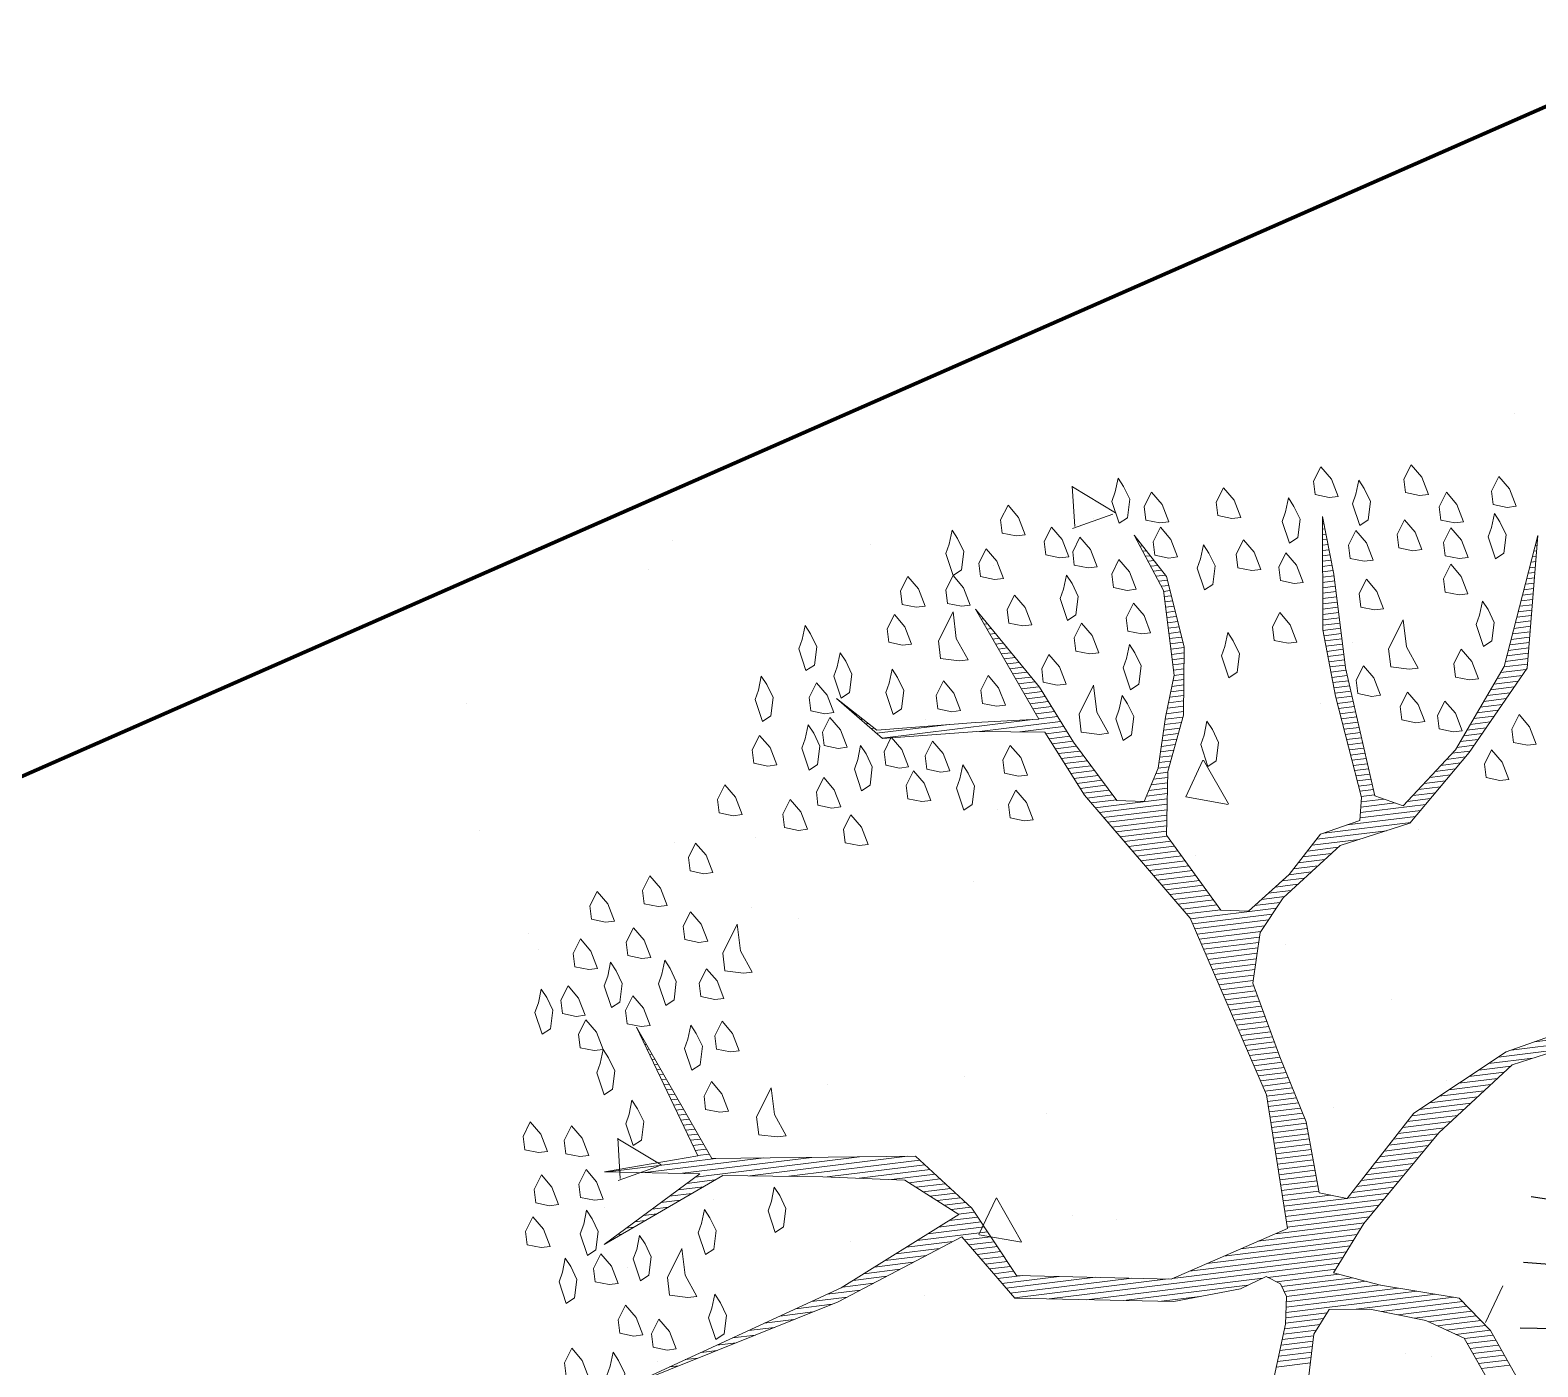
# Model space of a CAD drawing. Header units: millimetres. Extents: x 111 to 1506, y 14 to 566.
# Drawn here: x 300.906 to 302.888, y 77.163 to 78.92 of the extents above; entities that cross this region are included whole.
import ezdxf

# ---------------------------------------------------------------- set-up
doc = ezdxf.new("R2010")
doc.units = ezdxf.units.MM
doc.layers.add('ARBOLES', color=78, linetype='Continuous', lineweight=5)
doc.layers.add('FURN', color=253, linetype='Continuous')

# ---------------------------------------------------------------- blocks, each defined once
blk = doc.blocks.new('yes')
at = {"layer": 'FURN', "color": 62}
for p, q in [((1562.3487, 130.5222), (1562.4695, 129.7234)), ((1562.3869, 130.5153), (1562.5546, 129.739)), ((1562.4264, 130.51), (1562.6386, 129.76))]:
    blk.add_line(p, q, dxfattribs=at)
blk = doc.blocks.new('*X16')
at = {"color": 0}
for p, q in [((17.5775, 17.92), (17.578, 17.92)), ((17.5814, 17.91), (17.584, 17.91)), ((17.5852, 17.9), (17.59, 17.9)), ((17.5891, 17.89), (17.596, 17.89)), ((17.9309, 17.89), (17.9356, 17.89)), ((17.9321, 17.9), (17.9348, 17.9)), ((17.9333, 17.91), (17.9341, 17.91)), ((17.5929, 17.88), (17.602, 17.88)), ((17.5967, 17.87), (17.608, 17.87)), ((17.6006, 17.86), (17.614, 17.86)), ((17.9273, 17.86), (17.9379, 17.86)), ((17.9285, 17.87), (17.9371, 17.87)), ((17.9297, 17.88), (17.9364, 17.88)), ((17.6044, 17.85), (17.62, 17.85)), ((17.6083, 17.84), (17.626, 17.84)), ((17.6121, 17.83), (17.6285, 17.83)), ((17.9237, 17.83), (17.9402, 17.83)), ((17.9249, 17.84), (17.9395, 17.84)), ((17.9261, 17.85), (17.9387, 17.85)), ((17.2621, 17.82), (17.2622, 17.82)), ((17.2663, 17.81), (17.2685, 17.81)), ((17.2706, 17.8), (17.2748, 17.8)), ((17.616, 17.82), (17.6298, 17.82)), ((17.6191, 17.81), (17.631, 17.81)), ((17.6191, 17.8), (17.6323, 17.8)), ((17.9201, 17.8), (17.9423, 17.8)), ((17.9213, 17.81), (17.9418, 17.81)), ((17.9225, 17.82), (17.941, 17.82)), ((18.3221, 17.8), (18.3275, 17.8)), ((18.3261, 17.81), (18.3296, 17.81)), ((18.33, 17.82), (18.3316, 17.82)), ((17.2748, 17.79), (17.2811, 17.79)), ((17.279, 17.78), (17.2874, 17.78)), ((17.2832, 17.77), (17.2937, 17.77)), ((17.6191, 17.79), (17.6335, 17.79)), ((17.6191, 17.78), (17.6348, 17.78)), ((17.6191, 17.77), (17.636, 17.77)), ((17.9165, 17.77), (17.9423, 17.77)), ((17.9177, 17.78), (17.9423, 17.78)), ((17.9189, 17.79), (17.9423, 17.79)), ((18.3104, 17.77), (18.3213, 17.77)), ((18.3143, 17.78), (18.3234, 17.78)), ((18.3182, 17.79), (18.3254, 17.79)), ((17.2875, 17.76), (17.3001, 17.76)), ((17.2917, 17.75), (17.3064, 17.75)), ((17.6191, 17.76), (17.6373, 17.76)), ((17.6191, 17.75), (17.6385, 17.75)), ((17.9141, 17.75), (17.9423, 17.75)), ((17.9153, 17.76), (17.9423, 17.76)), ((18.3025, 17.75), (18.3171, 17.75)), ((18.3064, 17.76), (18.3192, 17.76)), ((17.2959, 17.74), (17.3127, 17.74)), ((17.3002, 17.73), (17.319, 17.73)), ((17.3044, 17.72), (17.3253, 17.72)), ((17.6191, 17.74), (17.6398, 17.74)), ((17.6191, 17.73), (17.641, 17.73)), ((17.6191, 17.72), (17.6423, 17.72)), ((17.9105, 17.72), (17.9423, 17.72)), ((17.9117, 17.73), (17.9423, 17.73)), ((17.9129, 17.74), (17.9423, 17.74)), ((18.2907, 17.72), (18.3109, 17.72)), ((18.2946, 17.73), (18.313, 17.73)), ((18.2986, 17.74), (18.3151, 17.74)), ((17.3086, 17.71), (17.3316, 17.71)), ((17.3129, 17.7), (17.3379, 17.7)), ((17.3171, 17.69), (17.3443, 17.69)), ((17.6191, 17.71), (17.6435, 17.71)), ((17.6191, 17.7), (17.6445, 17.7)), ((17.6191, 17.69), (17.6431, 17.69)), ((17.9083, 17.7), (17.9423, 17.7)), ((17.909, 17.69), (17.9423, 17.69)), ((17.9093, 17.71), (17.9423, 17.71)), ((18.2789, 17.69), (18.3047, 17.69)), ((18.2829, 17.7), (18.3068, 17.7)), ((18.2868, 17.71), (18.3089, 17.71)), ((16.9852, 17.68), (16.9856, 17.68)), ((16.9942, 17.67), (16.9956, 17.67)), ((17.0032, 17.66), (17.0056, 17.66)), ((17.3213, 17.68), (17.3506, 17.68)), ((17.3256, 17.67), (17.3569, 17.67)), ((17.3298, 17.66), (17.3632, 17.66)), ((17.6191, 17.68), (17.6418, 17.68)), ((17.6191, 17.67), (17.6405, 17.67)), ((17.6191, 17.66), (17.6391, 17.66)), ((17.9097, 17.68), (17.9423, 17.68)), ((17.9103, 17.67), (17.9423, 17.67)), ((17.911, 17.66), (17.9423, 17.66)), ((18.2671, 17.66), (18.2985, 17.66)), ((18.2711, 17.67), (18.3006, 17.67)), ((18.275, 17.68), (18.3027, 17.68)), ((17.0122, 17.65), (17.0156, 17.65)), ((17.0212, 17.64), (17.0256, 17.64)), ((17.0302, 17.63), (17.0356, 17.63)), ((17.334, 17.65), (17.368, 17.65)), ((17.3382, 17.64), (17.3727, 17.64)), ((17.3425, 17.63), (17.3773, 17.63)), ((17.6124, 17.63), (17.6351, 17.63)), ((17.6157, 17.64), (17.6365, 17.64)), ((17.619, 17.65), (17.6378, 17.65)), ((17.9117, 17.65), (17.9423, 17.65)), ((17.9123, 17.64), (17.9423, 17.64)), ((17.913, 17.63), (17.9423, 17.63)), ((18.2554, 17.63), (18.2923, 17.63)), ((18.2593, 17.64), (18.2944, 17.64)), ((18.2632, 17.65), (18.2965, 17.65)), ((17.0392, 17.62), (17.0456, 17.62)), ((17.0482, 17.61), (17.1861, 17.61)), ((17.0572, 17.6), (17.3444, 17.6)), ((17.3467, 17.62), (17.3819, 17.62)), ((17.3509, 17.61), (17.3865, 17.61)), ((17.3552, 17.6), (17.3911, 17.6)), ((17.6024, 17.6), (17.6311, 17.6)), ((17.6057, 17.61), (17.6325, 17.61)), ((17.6091, 17.62), (17.6338, 17.62)), ((17.9137, 17.62), (17.9428, 17.62)), ((17.9143, 17.61), (17.9438, 17.61)), ((17.915, 17.6), (17.9448, 17.6)), ((18.2436, 17.6), (18.2861, 17.6)), ((18.2475, 17.61), (18.2882, 17.61)), ((18.2514, 17.62), (18.2903, 17.62)), ((17.2417, 17.59), (17.3957, 17.59)), ((17.3167, 17.58), (17.4003, 17.58)), ((17.3657, 17.57), (17.405, 17.57)), ((17.5926, 17.57), (17.6261, 17.57)), ((17.5957, 17.58), (17.6285, 17.58)), ((17.5991, 17.59), (17.6298, 17.59)), ((17.9157, 17.59), (17.9459, 17.59)), ((17.9163, 17.58), (17.9469, 17.58)), ((17.9172, 17.57), (17.9479, 17.57)), ((18.2241, 17.57), (18.2717, 17.57)), ((18.2317, 17.58), (18.2805, 17.58)), ((18.2394, 17.59), (18.284, 17.59)), ((17.3704, 17.56), (17.4096, 17.56)), ((17.3751, 17.55), (17.4142, 17.55)), ((17.5872, 17.55), (17.6178, 17.55)), ((17.5899, 17.56), (17.6219, 17.56)), ((17.9186, 17.56), (17.949, 17.56)), ((17.9199, 17.55), (17.95, 17.55)), ((18.2088, 17.55), (18.254, 17.55)), ((18.2164, 17.56), (18.2628, 17.56)), ((17.3797, 17.54), (17.4197, 17.54)), ((17.3844, 17.53), (17.4254, 17.53)), ((17.3891, 17.52), (17.4311, 17.52)), ((17.579, 17.52), (17.6053, 17.52)), ((17.5817, 17.53), (17.6094, 17.53)), ((17.5844, 17.54), (17.6136, 17.54)), ((17.9212, 17.54), (17.951, 17.54)), ((17.9225, 17.53), (17.9521, 17.53)), ((17.9238, 17.52), (17.9531, 17.52)), ((18.1858, 17.52), (18.2276, 17.52)), ((18.1935, 17.53), (18.2364, 17.53)), ((18.2011, 17.54), (18.2452, 17.54)), ((17.3937, 17.51), (17.4369, 17.51)), ((17.3984, 17.5), (17.4426, 17.5)), ((17.4031, 17.49), (17.4483, 17.49)), ((17.5708, 17.49), (17.5928, 17.49)), ((17.5735, 17.5), (17.5969, 17.5)), ((17.5762, 17.51), (17.6011, 17.51)), ((17.9251, 17.51), (17.9541, 17.51)), ((17.9264, 17.5), (17.9552, 17.5)), ((17.9277, 17.49), (17.9562, 17.49)), ((18.1629, 17.49), (18.2011, 17.49)), ((18.1706, 17.5), (18.2099, 17.5)), ((18.1782, 17.51), (18.2187, 17.51)), ((17.4077, 17.48), (17.454, 17.48)), ((17.4124, 17.47), (17.4597, 17.47)), ((17.4171, 17.46), (17.4654, 17.46)), ((17.5566, 17.46), (17.5834, 17.46)), ((17.5623, 17.47), (17.5849, 17.47)), ((17.568, 17.48), (17.5886, 17.48)), ((17.929, 17.48), (17.9572, 17.48)), ((17.9303, 17.47), (17.9583, 17.47)), ((17.9316, 17.46), (17.9593, 17.46)), ((18.14, 17.46), (18.1746, 17.46)), ((18.1476, 17.47), (18.1834, 17.47)), ((18.1553, 17.48), (18.1923, 17.48)), ((17.4217, 17.45), (17.4711, 17.45)), ((17.4276, 17.44), (17.4769, 17.44)), ((17.4343, 17.43), (17.4826, 17.43)), ((17.5394, 17.43), (17.5792, 17.43)), ((17.5452, 17.44), (17.5806, 17.44)), ((17.5509, 17.45), (17.582, 17.45)), ((17.9329, 17.45), (17.9604, 17.45)), ((17.9342, 17.44), (17.9614, 17.44)), ((17.9355, 17.43), (17.9624, 17.43)), ((18.1103, 17.43), (18.1467, 17.43)), ((18.1221, 17.44), (18.157, 17.44)), ((18.1323, 17.45), (18.1658, 17.45)), ((17.441, 17.42), (17.5777, 17.42)), ((17.4476, 17.41), (17.5763, 17.41)), ((17.4543, 17.4), (17.5749, 17.4)), ((17.9368, 17.42), (17.9635, 17.42)), ((17.9381, 17.41), (17.9645, 17.41)), ((17.9394, 17.4), (17.9655, 17.4)), ((18.0748, 17.4), (18.1146, 17.4)), ((18.0867, 17.41), (18.1253, 17.41)), ((18.0985, 17.42), (18.136, 17.42)), ((17.461, 17.39), (17.5734, 17.39)), ((17.4676, 17.38), (17.572, 17.38)), ((17.9407, 17.39), (17.9666, 17.39)), ((17.942, 17.38), (17.9676, 17.38)), ((18.0512, 17.38), (18.0931, 17.38)), ((18.063, 17.39), (18.1038, 17.39)), ((17.4743, 17.37), (17.5706, 17.37)), ((17.481, 17.36), (17.5692, 17.36)), ((17.4876, 17.35), (17.5695, 17.35)), ((17.9367, 17.35), (18.061, 17.35)), ((17.9387, 17.36), (18.004, 17.36)), ((17.9407, 17.37), (17.984, 17.37)), ((18.0276, 17.36), (18.0717, 17.36)), ((18.0394, 17.37), (18.0824, 17.37)), ((17.4943, 17.34), (17.5751, 17.34)), ((17.501, 17.33), (17.5807, 17.33)), ((17.5076, 17.32), (17.5862, 17.32)), ((17.8637, 17.32), (18.0288, 17.32)), ((17.9087, 17.33), (18.0396, 17.33)), ((17.9347, 17.34), (18.0503, 17.34)), ((17.5143, 17.31), (17.5918, 17.31)), ((17.521, 17.3), (17.5973, 17.3)), ((17.5276, 17.29), (17.6029, 17.29)), ((17.8287, 17.29), (17.887, 17.29)), ((17.8387, 17.3), (17.9283, 17.3)), ((17.8487, 17.31), (17.9816, 17.31)), ((17.5343, 17.28), (17.6084, 17.28)), ((17.541, 17.27), (17.614, 17.27)), ((17.5476, 17.26), (17.6195, 17.26)), ((17.7987, 17.26), (17.845, 17.26)), ((17.8087, 17.27), (17.859, 17.27)), ((17.8187, 17.28), (17.873, 17.28)), ((17.5543, 17.25), (17.6251, 17.25)), ((17.561, 17.24), (17.6307, 17.24)), ((17.5676, 17.23), (17.6362, 17.23)), ((17.7599, 17.23), (17.803, 17.23)), ((17.7741, 17.24), (17.817, 17.24)), ((17.7884, 17.25), (17.831, 17.25)), ((17.5743, 17.22), (17.6418, 17.22)), ((17.581, 17.21), (17.6473, 17.21)), ((17.5876, 17.2), (17.6529, 17.2)), ((17.717, 17.2), (17.7653, 17.2)), ((17.7313, 17.21), (17.775, 17.21)), ((17.7456, 17.22), (17.789, 17.22)), ((17.5939, 17.19), (17.7568, 17.19)), ((17.5968, 17.18), (17.7482, 17.18)), ((17.5998, 17.17), (17.7396, 17.17)), ((17.6027, 17.16), (17.731, 17.16)), ((17.6056, 17.15), (17.7225, 17.15)), ((17.6085, 17.14), (17.7189, 17.14)), ((17.6115, 17.13), (17.7161, 17.13)), ((17.6144, 17.12), (17.7134, 17.12)), ((16.5321, 17.11), (16.5325, 17.11)), ((16.5355, 17.1), (16.5367, 17.1)), ((16.5388, 17.09), (16.5409, 17.09)), ((17.6173, 17.11), (17.7107, 17.11)), ((17.6203, 17.1), (17.7079, 17.1)), ((17.6232, 17.09), (17.7052, 17.09)), ((16.5421, 17.08), (16.5451, 17.08)), ((16.5454, 17.07), (16.5493, 17.07)), ((16.5488, 17.06), (16.5535, 17.06)), ((17.6261, 17.08), (17.7025, 17.08)), ((17.629, 17.07), (17.6998, 17.07)), ((17.632, 17.06), (17.697, 17.06)), ((16.5521, 17.05), (16.5577, 17.05)), ((16.5554, 17.04), (16.5619, 17.04)), ((16.5588, 17.03), (16.566, 17.03)), ((17.6349, 17.05), (17.6968, 17.05)), ((17.6378, 17.04), (17.6992, 17.04)), ((17.6407, 17.03), (17.7015, 17.03)), ((16.5621, 17.02), (16.5702, 17.02)), ((16.5654, 17.01), (16.5744, 17.01)), ((16.5688, 17), (16.5786, 17)), ((17.6437, 17.02), (17.7039, 17.02)), ((17.6466, 17.01), (17.7062, 17.01)), ((17.6495, 17), (17.7086, 17)), ((16.5721, 16.99), (16.5828, 16.99)), ((16.5754, 16.98), (16.587, 16.98)), ((17.6524, 16.99), (17.7109, 16.99)), ((17.6554, 16.98), (17.7133, 16.98)), ((16.5788, 16.97), (16.5912, 16.97)), ((16.5821, 16.96), (16.5954, 16.96)), ((16.5854, 16.95), (16.5996, 16.95)), ((17.6583, 16.97), (17.7156, 16.97)), ((17.6612, 16.96), (17.718, 16.96)), ((17.6642, 16.95), (17.7204, 16.95)), ((16.5888, 16.94), (16.6038, 16.94)), ((16.5921, 16.93), (16.608, 16.93)), ((16.5954, 16.92), (16.6122, 16.92)), ((17.6671, 16.94), (17.7227, 16.94)), ((17.67, 16.93), (17.7251, 16.93)), ((17.6729, 16.92), (17.7274, 16.92)), ((16.5988, 16.91), (16.6164, 16.91)), ((16.6021, 16.9), (16.6206, 16.9)), ((16.6054, 16.89), (16.6248, 16.89)), ((17.6759, 16.91), (17.7298, 16.91)), ((17.6788, 16.9), (17.7324, 16.9)), ((17.6817, 16.89), (17.7351, 16.89)), ((16.6088, 16.88), (16.629, 16.88)), ((16.6121, 16.87), (16.6331, 16.87)), ((16.6154, 16.86), (16.6373, 16.86)), ((17.6846, 16.88), (17.7378, 16.88)), ((17.6876, 16.87), (17.7404, 16.87)), ((17.6905, 16.86), (17.7431, 16.86)), ((18.1392, 16.86), (18.2561, 16.86)), ((18.1645, 16.87), (18.3086, 16.87)), ((18.2095, 16.88), (18.3542, 16.88)), ((16.443, 16.85), (16.6488, 16.85)), ((16.513, 16.84), (16.7388, 16.84)), ((16.583, 16.83), (16.8288, 16.83)), ((17.6934, 16.85), (17.7458, 16.85)), ((17.6957, 16.84), (17.7484, 16.84)), ((17.6961, 16.83), (17.7511, 16.83)), ((18.0792, 16.83), (18.1463, 16.83)), ((18.0992, 16.84), (18.1601, 16.84)), ((18.1192, 16.85), (18.2036, 16.85)), ((16.5885, 16.81), (16.6422, 16.81)), ((16.6062, 16.82), (16.9188, 16.82)), ((16.7083, 16.81), (17.0088, 16.81)), ((17.6964, 16.82), (17.7538, 16.82)), ((17.6967, 16.81), (17.7564, 16.81)), ((18.0392, 16.81), (18.1186, 16.81)), ((18.0592, 16.82), (18.1324, 16.82)), ((16.5355, 16.78), (16.5722, 16.78)), ((16.5531, 16.79), (16.5956, 16.79)), ((16.5708, 16.8), (16.6189, 16.8)), ((16.7816, 16.8), (17.0309, 16.8)), ((16.8532, 16.79), (17.0394, 16.79)), ((16.9132, 16.78), (17.0478, 16.78)), ((17.6971, 16.8), (17.7591, 16.8)), ((17.6974, 16.79), (17.7618, 16.79)), ((17.6977, 16.78), (17.7639, 16.78)), ((17.9792, 16.78), (18.0771, 16.78)), ((17.9992, 16.79), (18.0909, 16.79)), ((18.0192, 16.8), (18.1047, 16.8)), ((16.4824, 16.75), (16.5022, 16.75)), ((16.5001, 16.76), (16.5256, 16.76)), ((16.5178, 16.77), (16.5489, 16.77)), ((16.9732, 16.77), (17.0563, 16.77)), ((17.0054, 16.76), (17.0647, 16.76)), ((17.0177, 16.75), (17.0732, 16.75)), ((17.6981, 16.77), (17.7645, 16.77)), ((17.6984, 16.76), (17.7651, 16.76)), ((17.6987, 16.75), (17.7657, 16.75)), ((17.9435, 16.75), (18.0355, 16.75)), ((17.9535, 16.76), (18.0494, 16.76)), ((17.9635, 16.77), (18.0632, 16.77)), ((16.4293, 16.72), (16.4322, 16.72)), ((16.447, 16.73), (16.4556, 16.73)), ((16.4647, 16.74), (16.4789, 16.74)), ((17.0299, 16.74), (17.0817, 16.74)), ((17.0421, 16.73), (17.0901, 16.73)), ((17.0543, 16.72), (17.0986, 16.72)), ((17.6991, 16.74), (17.7664, 16.74)), ((17.6994, 16.73), (17.767, 16.73)), ((17.6997, 16.72), (17.7676, 16.72)), ((17.9135, 16.72), (17.9979, 16.72)), ((17.9235, 16.73), (18.0084, 16.73)), ((17.9335, 16.74), (18.0217, 16.74)), ((17.0665, 16.71), (17.1071, 16.71)), ((17.0788, 16.7), (17.1155, 16.7)), ((17.091, 16.69), (17.1213, 16.69)), ((17.7001, 16.71), (17.7682, 16.71)), ((17.7004, 16.7), (17.7689, 16.7)), ((17.7007, 16.69), (17.7695, 16.69)), ((17.8835, 16.69), (17.9662, 16.69)), ((17.8935, 16.7), (17.9768, 16.7)), ((17.9035, 16.71), (17.9873, 16.71)), ((17.0288, 16.66), (17.1363, 16.66)), ((17.0504, 16.67), (17.1313, 16.67)), ((17.0719, 16.68), (17.1263, 16.68)), ((17.7011, 16.68), (17.7701, 16.68)), ((17.7014, 16.67), (17.7707, 16.67)), ((17.7017, 16.66), (17.7714, 16.66)), ((17.8535, 16.66), (17.9345, 16.66)), ((17.8635, 16.67), (17.9451, 16.67)), ((17.8735, 16.68), (17.9556, 16.68)), ((16.9642, 16.63), (17.0477, 16.63)), ((16.9858, 16.64), (17.0741, 16.64)), ((17.0073, 16.65), (17.1413, 16.65)), ((17.0964, 16.64), (17.1463, 16.64)), ((17.1031, 16.63), (17.1513, 16.63)), ((17.7021, 16.65), (17.772, 16.65)), ((17.7024, 16.64), (17.7924, 16.64)), ((17.7027, 16.63), (17.8224, 16.63)), ((17.8235, 16.63), (17.9029, 16.63)), ((17.8335, 16.64), (17.9134, 16.64)), ((17.8435, 16.65), (17.924, 16.65)), ((16.9211, 16.61), (16.995, 16.61)), ((16.9427, 16.62), (17.0214, 16.62)), ((17.1097, 16.62), (17.1563, 16.62)), ((17.1164, 16.61), (17.1613, 16.61)), ((17.7031, 16.62), (17.8923, 16.62)), ((17.7034, 16.61), (17.8818, 16.61)), ((16.8565, 16.58), (16.9159, 16.58)), ((16.8781, 16.59), (16.9423, 16.59)), ((16.8996, 16.6), (16.9686, 16.6)), ((17.1231, 16.6), (17.1663, 16.6)), ((17.1297, 16.59), (17.1713, 16.59)), ((17.1364, 16.58), (17.1763, 16.58)), ((17.6798, 16.58), (17.8501, 16.58)), ((17.7037, 16.6), (17.8712, 16.6)), ((17.7041, 16.59), (17.8606, 16.59)), ((16.764, 16.55), (16.8332, 16.55)), ((16.7953, 16.56), (16.8632, 16.56)), ((16.8265, 16.57), (16.8895, 16.57)), ((17.1431, 16.57), (17.1813, 16.57)), ((17.1497, 16.56), (17.1971, 16.56)), ((17.1564, 16.55), (17.2651, 16.55)), ((17.5785, 16.55), (17.8258, 16.55)), ((17.6123, 16.56), (17.8338, 16.56)), ((17.646, 16.57), (17.8418, 16.57)), ((16.6703, 16.52), (16.7201, 16.52)), ((16.7015, 16.53), (16.7578, 16.53)), ((16.7328, 16.54), (16.7955, 16.54)), ((17.163, 16.54), (17.3331, 16.54)), ((17.1697, 16.53), (17.401, 16.53)), ((17.1764, 16.52), (17.469, 16.52)), ((17.4773, 16.52), (17.8018, 16.52)), ((17.511, 16.53), (17.8098, 16.53)), ((17.5448, 16.54), (17.8178, 16.54)), ((16.5765, 16.49), (16.607, 16.49)), ((16.6078, 16.5), (16.6447, 16.5)), ((16.639, 16.51), (16.6824, 16.51)), ((17.2412, 16.51), (17.7938, 16.51)), ((17.3112, 16.5), (17.6466, 16.5)), ((17.3812, 16.49), (17.6166, 16.49)), ((17.6564, 16.5), (17.7858, 16.5)), ((17.6714, 16.49), (17.7899, 16.49)), ((16.514, 16.47), (16.5317, 16.47)), ((16.5453, 16.48), (16.5693, 16.48)), ((17.4512, 16.48), (17.5245, 16.48)), ((17.6804, 16.48), (17.8149, 16.48)), ((17.6837, 16.47), (17.8399, 16.47)), ((17.687, 16.46), (17.8649, 16.46)), ((17.6839, 16.44), (17.9326, 16.44)), ((17.6855, 16.45), (17.8986, 16.45)), ((17.6789, 16.41), (17.7512, 16.41)), ((17.6805, 16.42), (17.7592, 16.42)), ((17.6822, 16.43), (17.9666, 16.43)), ((17.8145, 16.42), (18.0006, 16.42)), ((17.8617, 16.41), (18.0157, 16.41)), ((17.6687, 16.38), (17.7289, 16.38)), ((17.6722, 16.39), (17.7352, 16.39)), ((17.6757, 16.4), (17.7432, 16.4)), ((17.8916, 16.4), (18.0232, 16.4)), ((17.9216, 16.39), (18.0307, 16.39)), ((17.9473, 16.38), (18.0382, 16.38)), ((17.6584, 16.35), (17.7214, 16.35)), ((17.6618, 16.36), (17.7239, 16.36)), ((17.6653, 16.37), (17.7264, 16.37)), ((17.9633, 16.37), (18.0457, 16.37)), ((17.9793, 16.36), (18.0532, 16.36)), ((17.9953, 16.35), (18.0607, 16.35)), ((17.6514, 16.33), (17.7164, 16.33)), ((17.6549, 16.34), (17.7189, 16.34)), ((18.0106, 16.34), (18.0651, 16.34)), ((18.0147, 16.33), (18.0692, 16.33)), ((18.0189, 16.32), (18.0733, 16.32)), ((18.0231, 16.31), (18.0774, 16.31)), ((18.0272, 16.3), (18.0816, 16.3)), ((18.0314, 16.29), (18.0857, 16.29)), ((18.0356, 16.28), (18.0898, 16.28))]:
    blk.add_line(p, q, dxfattribs=at)
blk = doc.blocks.new('E1E')
at = {"layer": 'ARBOLES', "ltscale": 0.2}
for p, q in [((96.6386, 58.7496), (96.6386, 58.7496)), ((96.7277, 58.6218), (96.7277, 58.6218)), ((96.7897, 58.5418), (96.7897, 58.5418)), ((96.2657, 58.527), (96.2657, 58.527)), ((96.4032, 58.4799), (96.4032, 58.4799)), ((96.7825, 58.4946), (96.7278, 58.4546)), ((96.8025, 58.431), (96.78, 58.4907)), ((96.6289, 58.4788), (96.6289, 58.4788)), ((96.0502, 58.4349), (96.0502, 58.4349)), ((96.8019, 58.4317), (96.7246, 58.4514)), ((96.2114, 58.4099), (96.1441, 58.4015)), ((96.2025, 58.3466), (96.2117, 58.4097)), ((95.4709, 58.3857), (95.4709, 58.3857)), ((95.5121, 58.3932), (95.5121, 58.3932)), ((96.2019, 58.3461), (96.1439, 58.4008)), ((96.0788, 58.338), (96.0788, 58.338)), ((96.0113, 58.3231), (96.0113, 58.3231)), ((95.3957, 58.2452), (95.4049, 58.3083)), ((96.5104, 58.2531), (96.5104, 58.2531)), ((95.7543, 58.1961), (95.7543, 58.1961)), ((96.1659, 58.1962), (96.1659, 58.1962)), ((96.3063, 58.1771), (96.3063, 58.1771)), ((97.0096, 58.183), (97.0096, 58.183)), ((97.032, 58.1625), (97.032, 58.1625)), ((95.7346, 58.0534), (95.7346, 58.0534)), ((97.1546, 58.0293), (97.1546, 58.0293)), ((96.6306, 58.0145), (96.6306, 58.0145)), ((96.7075, 58.0206), (96.7075, 58.0206)), ((95.5753, 57.9605), (95.5753, 57.9605)), ((96.8535, 57.957), (96.8535, 57.957)), ((96.7329, 57.9133), (96.7329, 57.9133)), ((95.6956, 57.8639), (95.6956, 57.8639)), ((96.3831, 57.8787), (96.3831, 57.8787)), ((97.2321, 57.8433), (97.2321, 57.8433)), ((95.8816, 57.8288), (95.8816, 57.8288)), ((96.3808, 57.7588), (96.3808, 57.7588)), ((96.0586, 57.7367), (96.0586, 57.7367)), ((96.5308, 57.6837), (96.5308, 57.6837)), ((96.1011, 57.6524), (96.0338, 57.644)), ((96.0922, 57.5891), (96.1014, 57.6522)), ((96.5309, 57.6553), (96.5309, 57.6553)), ((96.0916, 57.5886), (96.0336, 57.6433)), ((95.7341, 57.5948), (95.7341, 57.5948)), ((97.0189, 57.5576), (97.0189, 57.5576)), ((96.9955, 57.5021), (96.9955, 57.5021)), ((95.9403, 57.448), (95.9403, 57.448)), ((96.6945, 57.4157), (96.6945, 57.4157)), ((96.4995, 57.3914), (96.4995, 57.3914)), ((95.9202, 57.3422), (95.9202, 57.3422)), ((95.7535, 57.3323), (95.7535, 57.3323)), ((96.3968, 57.2987), (96.3421, 57.2587)), ((96.4168, 57.2351), (96.3942, 57.2948)), ((96.37, 57.2738), (96.37, 57.2738)), ((96.2526, 57.2622), (96.2526, 57.2622)), ((96.4161, 57.2358), (96.3388, 57.2555)), ((96.0455, 57.1319), (96.0455, 57.1319)), ((95.7812, 56.9208), (95.7812, 56.9208))]:
    blk.add_line(p, q, dxfattribs=at)
for points in [[(95.6439, 58.4921), (95.6591, 58.4054), (95.6476, 58.3613), (95.5861, 58.3417), (95.4965, 58.333), (95.43, 58.3423), (95.2954, 58.4695)], [(95.2991, 58.4087), (95.3939, 58.3185), (95.4561, 58.2838), (95.5811, 58.3005), (95.6577, 58.3035), (95.6347, 58.2152), (95.5632, 58.0431), (95.4838, 57.9065), (95.3588, 57.8196)], [(95.3935, 57.8117), (95.499, 57.8898), (95.6102, 58.0251), (95.6715, 58.1849), (95.7164, 58.1893), (95.7692, 58.0881), (95.8387, 58.0021), (95.9139, 57.9032), (95.9263, 57.8229), (95.9075, 57.76), (95.8454, 57.6544), (95.75, 57.5886), (95.693, 57.4541), (95.6447, 57.3001), (95.6897, 57.0941), (95.6801, 57.308), (95.7154, 57.4563), (95.7681, 57.5655), (95.8158, 57.5633), (95.9193, 57.3834), (95.9802, 57.2468), (96.0243, 57.1651), (95.9714, 57.3364), (95.9215, 57.4311), (95.8354, 57.572), (95.8274, 57.6074), (95.8801, 57.6465), (95.909, 57.7217), (95.9538, 57.7962), (95.9957, 57.8071), (96.1128, 57.719), (96.1404, 57.6221), (96.1426, 57.5296), (96.173, 57.4262), (96.2324, 57.3279), (96.3004, 57.2803), (96.2302, 57.3504), (96.1752, 57.4739), (96.1686, 57.5412), (96.1563, 57.6214), (96.162, 57.6785), (96.2039, 57.6894), (96.2965, 57.6215), (96.3732, 57.5543), (96.5063, 57.4655), (96.3594, 57.6027), (96.4534, 57.6368), (96.5994, 57.694), (96.6746, 57.6651), (96.5871, 57.7041), (96.4476, 57.6498), (96.3442, 57.6194), (96.2553, 57.6966), (96.0383, 57.8338), (95.8415, 58.0658), (95.7481, 58.258), (95.9006, 58.3882), (96.1362, 58.4542), (96.2345, 58.3733), (96.3437, 58.3206), (96.6509, 58.4184), (96.8252, 58.2544), (96.6733, 58.4206), (96.807, 58.4879), (96.6617, 58.4466), (96.7737, 58.5977), (96.6263, 58.4386), (96.4745, 58.3944), (96.3488, 58.3618), (96.2512, 58.3884), (96.3956, 58.5541), (96.6745, 58.803), (96.3934, 58.5765), (96.2367, 58.421), (96.1282, 58.4896), (95.8861, 58.4207), (95.7914, 58.3708), (95.7582, 58.3404), (95.7329, 58.3447), (95.7177, 58.3613), (95.7068, 58.4033), (95.69, 58.5984)]]:
    blk.add_lwpolyline(points, dxfattribs=at)
for points in [[(96.7085, 58.7791), (96.7092, 58.795), (96.6882, 58.8247), (96.6781, 58.8124), (96.6832, 58.7835), (96.6984, 58.7668), (96.7107, 58.7567)], [(96.7482, 58.8124), (96.7706, 58.8146), (96.7793, 58.7951), (96.775, 58.7698), (96.7533, 58.7835), (96.7352, 58.8066)], [(96.6297, 58.7285), (96.6521, 58.7307), (96.6608, 58.7111), (96.6565, 58.6858), (96.6348, 58.6996), (96.6167, 58.7227)], [(96.6868, 58.7227), (96.7092, 58.7249), (96.7179, 58.7054), (96.7136, 58.6801), (96.6919, 58.6938), (96.6738, 58.7169)], [(96.8242, 58.6592), (96.8249, 58.6751), (96.8039, 58.7047), (96.7938, 58.6924), (96.7989, 58.6635), (96.8141, 58.6469), (96.8264, 58.6368)], [(96.5813, 58.6446), (96.582, 58.6605), (96.5611, 58.6901), (96.551, 58.6778), (96.556, 58.6489), (96.5712, 58.6323), (96.5835, 58.6222)], [(96.7476, 58.6563), (96.77, 58.6585), (96.7787, 58.6389), (96.7744, 58.6136), (96.7527, 58.6274), (96.7346, 58.6505)], [(96.6225, 58.6396), (96.6515, 58.6446), (96.663, 58.6186), (96.6544, 58.568), (96.637, 58.607), (96.6095, 58.6338)], [(96.7223, 58.5905), (96.7231, 58.6064), (96.7021, 58.636), (96.692, 58.6237), (96.697, 58.5948), (96.7122, 58.5782), (96.7245, 58.5681)], [(96.8676, 58.6318), (96.89, 58.634), (96.8987, 58.6144), (96.8944, 58.5891), (96.8727, 58.6029), (96.8546, 58.626)], [(96.8142, 58.5768), (96.8149, 58.5927), (96.7939, 58.6223), (96.7838, 58.61), (96.7889, 58.5811), (96.804, 58.5645), (96.8163, 58.5544)], [(96.6364, 58.521), (96.6371, 58.5369), (96.6161, 58.5665), (96.606, 58.5542), (96.6111, 58.5253), (96.6263, 58.5087), (96.6385, 58.4986)], [(96.8742, 58.5645), (96.8966, 58.5667), (96.9053, 58.5472), (96.9009, 58.5219), (96.8792, 58.5356), (96.8612, 58.5588)], [(96.8091, 58.5356), (96.8315, 58.5378), (96.8402, 58.5183), (96.8359, 58.493), (96.8142, 58.5067), (96.7961, 58.5298)], [(96.541, 58.4552), (96.5417, 58.4711), (96.5207, 58.5007), (96.5106, 58.4884), (96.5157, 58.4595), (96.5309, 58.4429), (96.5432, 58.4328)], [(96.9154, 58.4894), (96.9378, 58.4916), (96.9465, 58.4721), (96.9422, 58.4468), (96.9205, 58.4605), (96.9024, 58.4836)], [(96.8511, 58.4763), (96.8735, 58.4785), (96.8822, 58.459), (96.8779, 58.4337), (96.8562, 58.4474), (96.8381, 58.4705)], [(96.7962, 58.3896), (96.7969, 58.4055), (96.7759, 58.4351), (96.7658, 58.4228), (96.7709, 58.3939), (96.7861, 58.3773), (96.7984, 58.3671)], [(96.8635, 58.326), (96.8642, 58.3419), (96.8432, 58.3715), (96.8331, 58.3592), (96.8382, 58.3303), (96.8534, 58.3137), (96.8657, 58.3036)], [(96.562, 58.3554), (96.5909, 58.3605), (96.6025, 58.3345), (96.5939, 58.2839), (96.5765, 58.3229), (96.549, 58.3496)], [(96.6603, 58.3446), (96.6828, 58.3468), (96.6914, 58.3273), (96.6871, 58.302), (96.6654, 58.3157), (96.6473, 58.3388)], [(96.7421, 58.2486), (96.7428, 58.2645), (96.7218, 58.2941), (96.7117, 58.2818), (96.7168, 58.2529), (96.732, 58.2363), (96.7443, 58.2261)], [(96.8787, 58.3094), (96.9011, 58.3116), (96.9098, 58.292), (96.9055, 58.2667), (96.8838, 58.2805), (96.8657, 58.3036)], [(96.985, 58.2632), (96.9857, 58.2791), (96.9647, 58.3087), (96.9546, 58.2964), (96.9597, 58.2675), (96.9749, 58.2509), (96.9872, 58.2408)], [(96.9214, 58.266), (96.9438, 58.2682), (96.9525, 58.2487), (96.9481, 58.2234), (96.9264, 58.2371), (96.9084, 58.2602)], [(96.672, 58.2485), (96.6944, 58.2507), (96.7031, 58.2312), (96.6988, 58.2059), (96.6771, 58.2196), (96.659, 58.2427)], [(96.8187, 58.2515), (96.8411, 58.2537), (96.8498, 58.2342), (96.8455, 58.2089), (96.8238, 58.2226), (96.8057, 58.2457)], [(96.8925, 58.1908), (96.8932, 58.2067), (96.8722, 58.2364), (96.8621, 58.2241), (96.8672, 58.1951), (96.8824, 58.1785), (96.8947, 58.1684)], [(96.8116, 58.1626), (96.8123, 58.1785), (96.7913, 58.2081), (96.7812, 58.1958), (96.7863, 58.1669), (96.8014, 58.1503), (96.8137, 58.1402)], [(96.7197, 58.1762), (96.7422, 58.1784), (96.7508, 58.1589), (96.7465, 58.1336), (96.7248, 58.1473), (96.7067, 58.1705)], [(96.9243, 58.1894), (96.9467, 58.1916), (96.9554, 58.1721), (96.9511, 58.1468), (96.9294, 58.1605), (96.9113, 58.1836)], [(96.8492, 58.1481), (96.8716, 58.1503), (96.8803, 58.1308), (96.8759, 58.1055), (96.8542, 58.1192), (96.8362, 58.1423)], [(96.6887, 58.1235), (96.7176, 58.1285), (96.7292, 58.1025), (96.7206, 58.0519), (96.7032, 58.0909), (96.6757, 58.1177)], [(96.7704, 58.0975), (96.7928, 58.0997), (96.8015, 58.0802), (96.7972, 58.0549), (96.7755, 58.0686), (96.7574, 58.0917)], [(96.9208, 58.1099), (96.9432, 58.1121), (96.9518, 58.0926), (96.9475, 58.0672), (96.9258, 58.081), (96.9077, 58.1041)], [(96.8485, 58.0621), (96.8709, 58.0643), (96.8796, 58.0448), (96.8753, 58.0195), (96.8536, 58.0332), (96.8355, 58.0563)], [(96.7943, 57.9912), (96.8167, 57.9934), (96.8254, 57.9739), (96.8211, 57.9486), (96.7994, 57.9623), (96.7813, 57.9854)], [(96.6715, 57.882), (96.6939, 57.8842), (96.7026, 57.8647), (96.6983, 57.8394), (96.6766, 57.8531), (96.6585, 57.8762)], [(96.7771, 57.89), (96.7995, 57.8922), (96.8082, 57.8727), (96.8038, 57.8474), (96.7821, 57.8611), (96.764, 57.8842)], [(96.5725, 57.8769), (96.5949, 57.879), (96.6036, 57.8595), (96.5993, 57.8342), (96.5776, 57.848), (96.5595, 57.8711)], [(96.6311, 57.8328), (96.6535, 57.835), (96.6622, 57.8155), (96.6578, 57.7902), (96.6362, 57.8039), (96.6181, 57.827)], [(96.6145, 57.7475), (96.6152, 57.7634), (96.5942, 57.793), (96.5841, 57.7807), (96.5892, 57.7518), (96.6044, 57.7352), (96.6167, 57.7251)], [(96.7475, 57.7989), (96.7699, 57.8011), (96.7786, 57.7816), (96.7743, 57.7563), (96.7526, 57.77), (96.7345, 57.7931)], [(96.3347, 57.7632), (96.3571, 57.7654), (96.3658, 57.7459), (96.3615, 57.7206), (96.3398, 57.7343), (96.3217, 57.7574)], [(96.4511, 57.7293), (96.4519, 57.7452), (96.4309, 57.7748), (96.4208, 57.7625), (96.4258, 57.7336), (96.441, 57.717), (96.4533, 57.7069)], [(96.4981, 57.7814), (96.5205, 57.7836), (96.5292, 57.7641), (96.5249, 57.7388), (96.5032, 57.7525), (96.4851, 57.7756)], [(96.7034, 57.7403), (96.7041, 57.7562), (96.6832, 57.7859), (96.673, 57.7736), (96.6781, 57.7446), (96.6933, 57.728), (96.7056, 57.7179)], [(96.5473, 57.7409), (96.5697, 57.7431), (96.5784, 57.7236), (96.5741, 57.6983), (96.5524, 57.712), (96.5343, 57.7351)], [(96.6492, 57.7396), (96.6716, 57.7417), (96.6803, 57.7222), (96.676, 57.6969), (96.6543, 57.7107), (96.6362, 57.7338)], [(96.483, 57.7279), (96.5054, 57.7301), (96.5141, 57.7106), (96.5097, 57.6853), (96.488, 57.699), (96.4699, 57.7221)], [(96.7967, 57.6883), (96.7974, 57.7042), (96.7764, 57.7339), (96.7663, 57.7216), (96.7714, 57.6927), (96.7866, 57.676), (96.7989, 57.6659)], [(96.3637, 57.6982), (96.3861, 57.7003), (96.3948, 57.6808), (96.3905, 57.6555), (96.3688, 57.6692), (96.3507, 57.6924)], [(96.6854, 57.6933), (96.7078, 57.6955), (96.7165, 57.676), (96.7122, 57.6507), (96.6905, 57.6644), (96.6724, 57.6875)], [(96.6023, 57.6174), (96.603, 57.6333), (96.582, 57.6629), (96.5719, 57.6506), (96.577, 57.6217), (96.5922, 57.6051), (96.6045, 57.595)], [(96.6883, 57.6167), (96.689, 57.6326), (96.6681, 57.6622), (96.6579, 57.6499), (96.663, 57.621), (96.6782, 57.6044), (96.6905, 57.5943)], [(96.4946, 57.6317), (96.517, 57.6339), (96.5257, 57.6144), (96.5214, 57.5891), (96.4997, 57.6028), (96.4816, 57.626)], [(96.7541, 57.5914), (96.7548, 57.6073), (96.7339, 57.637), (96.7237, 57.6247), (96.7288, 57.5958), (96.744, 57.5791), (96.7563, 57.569)], [(96.2604, 57.5976), (96.2893, 57.6027), (96.3009, 57.5767), (96.2923, 57.5261), (96.2749, 57.5651), (96.2474, 57.5918)], [(96.4295, 57.6028), (96.452, 57.605), (96.4606, 57.5855), (96.4563, 57.5602), (96.4346, 57.5739), (96.4165, 57.597)], [(96.1021, 57.5505), (96.1028, 57.5664), (96.0818, 57.596), (96.0717, 57.5837), (96.0768, 57.5548), (96.092, 57.5382), (96.1043, 57.5281)], [(96.2424, 57.5506), (96.2431, 57.5665), (96.2221, 57.5961), (96.212, 57.5838), (96.2171, 57.5549), (96.2322, 57.5383), (96.2445, 57.5282)], [(96.5069, 57.5515), (96.5358, 57.5566), (96.5474, 57.5306), (96.5388, 57.48), (96.5214, 57.519), (96.4939, 57.5457)], [(96.5995, 57.5537), (96.6219, 57.5559), (96.6306, 57.5364), (96.6262, 57.5111), (96.6045, 57.5248), (96.5865, 57.548)], [(96.3472, 57.5427), (96.3696, 57.5449), (96.3783, 57.5254), (96.374, 57.5001), (96.3523, 57.5138), (96.3342, 57.5369)], [(96.2547, 57.4704), (96.2554, 57.4863), (96.2344, 57.5159), (96.2243, 57.5036), (96.2294, 57.4747), (96.2446, 57.4581), (96.2569, 57.448)], [(95.6337, 57.4822), (95.6561, 57.4844), (95.6648, 57.4649), (95.6605, 57.4396), (95.6388, 57.4533), (95.6207, 57.4764)], [(96.3125, 57.4805), (96.3349, 57.4827), (96.3436, 57.4632), (96.3393, 57.4379), (96.3176, 57.4516), (96.2995, 57.4747)], [(96.5966, 57.4901), (96.619, 57.4923), (96.6277, 57.4728), (96.6234, 57.4475), (96.6017, 57.4612), (96.5836, 57.4843)], [(96.4268, 57.469), (96.4492, 57.4712), (96.4578, 57.4517), (96.4535, 57.4264), (96.4318, 57.4401), (96.4137, 57.4633)], [(96.5287, 57.4677), (96.5511, 57.4699), (96.5598, 57.4503), (96.5555, 57.425), (96.5338, 57.4388), (96.5157, 57.4619)], [(95.727, 57.4302), (95.7494, 57.4324), (95.7581, 57.4129), (95.7538, 57.3876), (95.7321, 57.4013), (95.714, 57.4245)], [(95.7877, 57.4339), (95.8102, 57.4361), (95.8188, 57.4166), (95.8145, 57.3913), (95.7928, 57.405), (95.7747, 57.4281)], [(96.1116, 57.4067), (96.1123, 57.4226), (96.0913, 57.4522), (96.0812, 57.4399), (96.0863, 57.411), (96.1015, 57.3944), (96.1138, 57.3842)], [(96.382, 57.3946), (96.3827, 57.4105), (96.3617, 57.4401), (96.3516, 57.4278), (96.3567, 57.3989), (96.3719, 57.3823), (96.3842, 57.3721)], [(95.6085, 57.4164), (95.6309, 57.4186), (95.6396, 57.3991), (95.6353, 57.3738), (95.6136, 57.3875), (95.5955, 57.4106)], [(95.8666, 57.4144), (95.889, 57.4166), (95.8976, 57.3971), (95.8933, 57.3718), (95.8716, 57.3855), (95.8535, 57.4086)], [(96.2432, 57.4263), (96.2656, 57.4285), (96.2743, 57.4089), (96.2699, 57.3836), (96.2482, 57.3974), (96.2302, 57.4205)], [(96.4911, 57.412), (96.5135, 57.4142), (96.5222, 57.3947), (96.5179, 57.3694), (96.4962, 57.3831), (96.4781, 57.4062)], [(96.5757, 57.3795), (96.5764, 57.3954), (96.5555, 57.425), (96.5453, 57.4127), (96.5504, 57.3838), (96.5656, 57.3672), (96.5779, 57.3571)], [(95.8225, 57.3559), (95.8514, 57.3609), (95.863, 57.3349), (95.8544, 57.2843), (95.837, 57.3233), (95.8095, 57.3501)], [(96.0177, 57.3726), (96.0401, 57.3748), (96.0488, 57.3553), (96.0444, 57.33), (96.0227, 57.3437), (96.0047, 57.3668)], [(96.2851, 57.367), (96.3075, 57.3692), (96.3162, 57.3497), (96.3119, 57.3244), (96.2902, 57.3381), (96.2721, 57.3612)], [(95.7264, 57.3442), (95.7488, 57.3464), (95.7575, 57.3269), (95.7531, 57.3016), (95.7314, 57.3153), (95.7134, 57.3384)], [(96.3545, 57.3512), (96.377, 57.3533), (96.3856, 57.3338), (96.3813, 57.3085), (96.3596, 57.3223), (96.3415, 57.3454)], [(96.4023, 57.349), (96.4247, 57.3512), (96.4334, 57.3317), (96.429, 57.3064), (96.4073, 57.3201), (96.3893, 57.3432)], [(96.4782, 57.3361), (96.5006, 57.3383), (96.5093, 57.3187), (96.5049, 57.2934), (96.4833, 57.3072), (96.4652, 57.3303)], [(96.1891, 57.2853), (96.1898, 57.3012), (96.1688, 57.3308), (96.1587, 57.3185), (96.1637, 57.2896), (96.1789, 57.273), (96.1912, 57.2629)], [(96.2375, 57.299), (96.2599, 57.3012), (96.2686, 57.2817), (96.2643, 57.2564), (96.2426, 57.2701), (96.2245, 57.2932)], [(95.7409, 57.2416), (95.7416, 57.2575), (95.7206, 57.2871), (95.7105, 57.2748), (95.7156, 57.2459), (95.7308, 57.2293), (95.7431, 57.2192)], [(95.9021, 57.2822), (95.9245, 57.2844), (95.9332, 57.2648), (95.9288, 57.2395), (95.9071, 57.2533), (95.8891, 57.2764)], [(96.0358, 57.2794), (96.0582, 57.2816), (96.0669, 57.262), (96.0626, 57.2367), (96.0409, 57.2505), (96.0228, 57.2736)], [(96.1059, 57.2794), (96.1283, 57.2816), (96.137, 57.2621), (96.1327, 57.2368), (96.111, 57.2505), (96.0929, 57.2736)], [(96.3489, 57.2239), (96.3496, 57.2398), (96.3286, 57.2695), (96.3185, 57.2572), (96.3236, 57.2282), (96.3387, 57.2116), (96.351, 57.2015)], [(96.2671, 57.2499), (96.2896, 57.2521), (96.2982, 57.2326), (96.2939, 57.2073), (96.2722, 57.221), (96.2541, 57.2441)], [(95.7814, 57.2206), (95.8038, 57.2228), (95.8125, 57.2033), (95.8082, 57.178), (95.7865, 57.1917), (95.7684, 57.2149)], [(96.0821, 57.1753), (96.0829, 57.1912), (96.0619, 57.2208), (96.0518, 57.2085), (96.0568, 57.1796), (96.072, 57.163), (96.0843, 57.1529)], [(95.9404, 57.2135), (95.9628, 57.2157), (95.9715, 57.1962), (95.9672, 57.1709), (95.9455, 57.1846), (95.9274, 57.2077)], [(96.1602, 57.2101), (96.1826, 57.2122), (96.1913, 57.1927), (96.187, 57.1674), (96.1653, 57.1812), (96.1472, 57.2043)], [(95.8718, 57.1752), (95.8942, 57.1773), (95.9029, 57.1578), (95.8986, 57.1325), (95.8769, 57.1463), (95.8588, 57.1694)], [(95.7634, 57.1035), (95.7641, 57.1194), (95.7431, 57.149), (95.733, 57.1368), (95.7381, 57.1078), (95.7533, 57.0912), (95.7656, 57.0811)], [(95.7981, 57.1657), (95.8205, 57.1679), (95.8292, 57.1484), (95.8248, 57.1231), (95.8031, 57.1368), (95.785, 57.1599)], [(95.9839, 57.116), (95.9846, 57.1319), (95.9636, 57.1615), (95.9535, 57.1492), (95.9586, 57.1203), (95.9738, 57.1037), (95.9861, 57.0936)], [(96.0229, 57.1333), (96.0453, 57.1355), (96.054, 57.116), (96.0497, 57.0907), (96.028, 57.1044), (96.0099, 57.1275)], [(95.8212, 57.1137), (95.8436, 57.1159), (95.8523, 57.0964), (95.848, 57.071), (95.8263, 57.0848), (95.8082, 57.1079)], [(95.887, 57.0884), (95.9094, 57.0906), (95.9181, 57.0711), (95.9138, 57.0458), (95.8921, 57.0595), (95.874, 57.0826)], [(95.749, 57.0659), (95.7714, 57.0681), (95.7801, 57.0486), (95.7757, 57.0233), (95.7541, 57.037), (95.736, 57.0601)]]:
    blk.add_lwpolyline(points, close=True, dxfattribs=at)
at = {"layer": 'ARBOLES', "ltscale": 0.2, "xscale": 0.8372139817761642, "yscale": 0.8372139817761642, "zscale": 0.8372139817761642, "rotation": 204.0028523145856}
blk.add_blockref('*X16', (103.6395, 76.9735), dxfattribs=at)

msp = doc.modelspace()

# ---------------------------------------------------------------- linework, layer by layer
at = {"lineweight": 100, "ltscale": 1000}
msp.add_line((305.73497, 80.06712), (298.08598, 76.70425), dxfattribs=at)

# ---------------------------------------------------------------- block references
at = {"lineweight": 100, "rotation": 253.0024052467934}
msp.add_blockref('yes', (635.58122, 1609.52516), dxfattribs=at)
at = {"layer": 'ARBOLES', "color": 0, "xscale": 0.8310831642732953, "yscale": 0.8310831642732953, "zscale": 0.8310831642732953, "rotation": 163.0024052467934}
msp.add_blockref('E1E', (392.81083, 100.38534), dxfattribs=at)

doc.saveas('drawing.dxf')
